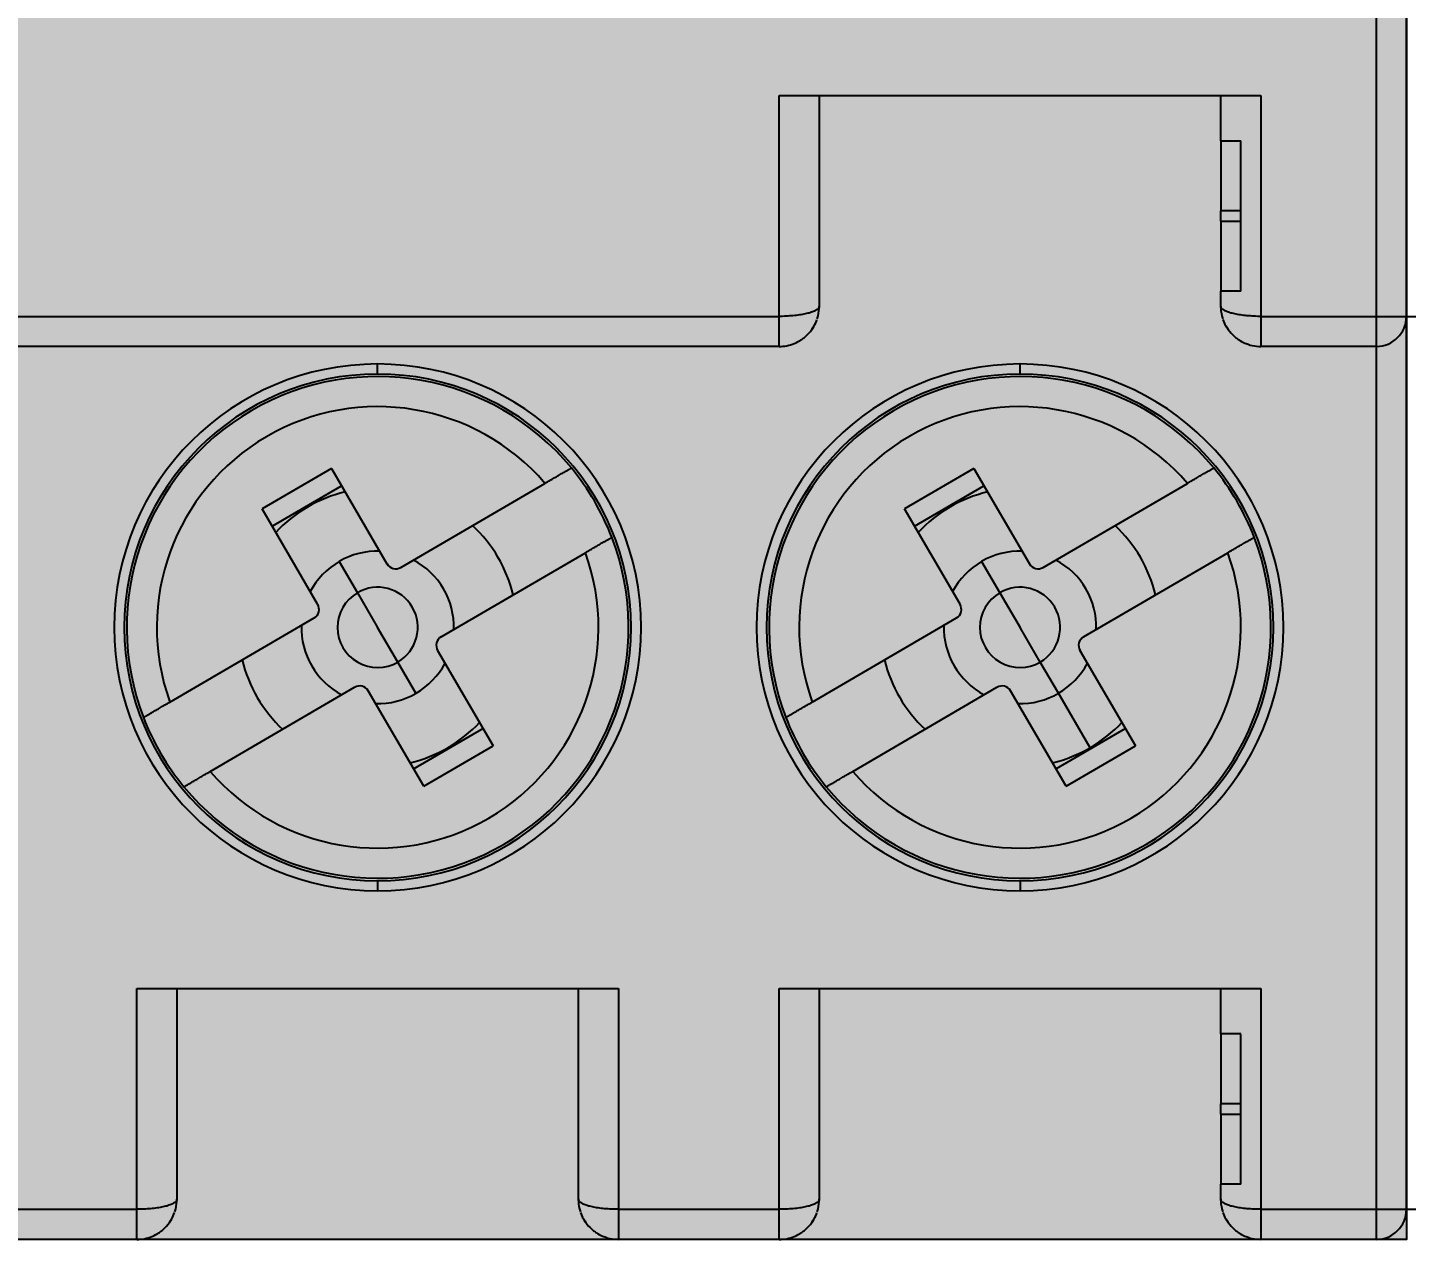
# Model space of a CAD drawing. Extents: x -20 to 1437, y -5898 to 436.
# Drawn here: x 928.21 to 941.94, y 38.16 to 50.24 of the extents above; entities that cross this region are included whole.
import ezdxf

# ---------------------------------------------------------------- set-up
doc = ezdxf.new("R2010")
doc.units = 0
doc.layers.add('MAIN-1', color=7, linetype='Continuous')
doc.layers.add('SYMS', color=7, linetype='Continuous')
doc.dimstyles.new('ISO-25', dxfattribs={"dimtxt": 2.5, "dimasz": 2.5, "dimexe": 1.25, "dimexo": 0.625, "dimtad": 1, "dimtxsty": 'Standard', "dimcen": 2.5, "dimadec": 0, "dimazin": 0, "dimtfac": 1, "dimtmove": 0, "dimatfit": 3, "dimfxl": 1, "dimarcsym": 0})

# ---------------------------------------------------------------- blocks, each defined once
blk = doc.blocks.new('*D43')
at = {"layer": 'Defpoints', "color": 0, "transparency": 16777216}
for p in [(1014.705, 432.767), (752.055, 274.435), (1014.705, -31.651)]:
    blk.add_point(p, dxfattribs=at)
at = {"layer": 'SYMS', "color": 0, "lineweight": -2, "transparency": 16777216}
for p, q in [((752.055, 275.06), (752.055, 434.017)), ((1014.705, -31.026), (1014.705, 434.017)), ((754.555, 432.767), (1012.205, 432.767))]:
    blk.add_line(p, q, dxfattribs=at)
at = {"layer": 'SYMS', "color": 0, "transparency": 16777216}
for points in [[(754.555, 433.183), (754.555, 432.35), (752.055, 432.767)], [(1012.205, 433.183), (1012.205, 432.35), (1014.705, 432.767)]]:
    blk.add_solid(points, dxfattribs=at)
at = {"layer": 'SYMS', "color": 0, "transparency": 16777216, "insert": (883.38, 434.85), "char_height": 2.5, "attachment_point": 5}
blk.add_mtext('262,65', dxfattribs=at)

msp = doc.modelspace()

# ---------------------------------------------------------------- hatches: boundary and pattern name
at = {"layer": 'SYMS', "true_color": 0x636466}
h = msp.add_hatch(color=251, dxfattribs=at)
h.dxf.hatch_style = 1
h.paths.add_polyline_path([(915.044, 38.159), (941.944, 38.159), (941.944, 117.159), (915.044, 117.159)])

# ---------------------------------------------------------------- linework, layer by layer
at = {"layer": 'MAIN-1'}
for p, q in [((941.644, 47.359), (941.644, 56.959)), ((941.944, 56.959), (941.944, 47.359)), ((941.944, 47.359), (941.944, 56.959)), ((935.694, 47.359), (935.694, 49.559)), ((935.694, 49.559), (940.494, 49.559)), ((936.094, 49.559), (936.094, 47.459)), ((940.094, 49.109), (940.094, 49.559)), ((940.494, 49.559), (940.494, 47.359)), ((940.094, 49.109), (940.094, 48.409)), ((940.094, 49.109), (940.294, 49.109)), ((940.294, 47.609), (940.294, 49.109)), ((940.094, 48.309), (940.094, 48.409)), ((940.294, 48.409), (940.094, 48.409)), ((940.094, 48.309), (940.094, 47.609)), ((940.094, 48.309), (940.294, 48.309)), ((940.094, 47.459), (940.094, 47.609)), ((940.294, 47.609), (940.094, 47.609)), ((936.004, 47.396), (935.993, 47.392)), ((936.015, 47.399), (936.004, 47.396)), ((936.026, 47.403), (936.015, 47.399)), ((936.036, 47.407), (936.026, 47.403)), ((936.045, 47.411), (936.036, 47.407)), ((936.053, 47.415), (936.045, 47.411)), ((936.061, 47.419), (936.053, 47.415)), ((936.067, 47.423), (936.061, 47.419)), ((936.073, 47.427), (936.067, 47.423)), ((936.079, 47.432), (936.073, 47.427)), ((936.083, 47.436), (936.079, 47.432)), ((936.087, 47.44), (936.083, 47.436)), ((936.09, 47.445), (936.087, 47.44)), ((936.087, 47.388), (936.091, 47.413)), ((936.092, 47.449), (936.09, 47.445)), ((936.091, 47.413), (936.093, 47.438)), ((936.093, 47.454), (936.092, 47.449)), ((936.094, 47.459), (936.093, 47.454)), ((936.093, 47.438), (936.094, 47.459)), ((940.094, 47.454), (940.094, 47.459)), ((940.094, 47.459), (940.094, 47.438)), ((940.095, 47.449), (940.094, 47.454)), ((940.094, 47.438), (940.096, 47.413)), ((940.097, 47.445), (940.095, 47.449)), ((940.096, 47.413), (940.1, 47.388)), ((940.1, 47.44), (940.097, 47.445)), ((940.104, 47.436), (940.1, 47.44)), ((940.109, 47.432), (940.104, 47.436)), ((940.114, 47.427), (940.109, 47.432)), ((940.12, 47.423), (940.114, 47.427)), ((940.127, 47.419), (940.12, 47.423)), ((940.134, 47.415), (940.127, 47.419)), ((940.143, 47.411), (940.134, 47.415)), ((940.152, 47.407), (940.143, 47.411)), ((940.162, 47.403), (940.152, 47.407)), ((940.172, 47.399), (940.162, 47.403)), ((940.183, 47.396), (940.172, 47.399)), ((940.195, 47.392), (940.183, 47.396)), ((921.294, 47.359), (935.694, 47.359)), ((935.694, 47.059), (935.694, 47.359)), ((935.711, 47.359), (935.694, 47.359)), ((935.729, 47.359), (935.711, 47.359)), ((935.746, 47.36), (935.729, 47.359)), ((935.764, 47.361), (935.746, 47.36)), ((935.781, 47.362), (935.764, 47.361)), ((935.798, 47.363), (935.781, 47.362)), ((935.815, 47.364), (935.798, 47.363)), ((935.832, 47.365), (935.815, 47.364)), ((935.849, 47.367), (935.832, 47.365)), ((935.865, 47.368), (935.849, 47.367)), ((935.881, 47.37), (935.865, 47.368)), ((935.896, 47.373), (935.881, 47.37)), ((935.911, 47.375), (935.896, 47.373)), ((935.926, 47.378), (935.911, 47.375)), ((935.94, 47.38), (935.926, 47.378)), ((935.954, 47.383), (935.94, 47.38)), ((935.968, 47.386), (935.954, 47.383)), ((935.98, 47.389), (935.968, 47.386)), ((935.993, 47.392), (935.98, 47.389)), ((936.034, 47.249), (936.043, 47.264)), ((936.043, 47.264), (936.051, 47.279)), ((936.051, 47.279), (936.058, 47.295)), ((936.058, 47.295), (936.065, 47.311)), ((936.065, 47.311), (936.071, 47.327)), ((936.073, 47.333), (936.077, 47.344)), ((936.077, 47.344), (936.082, 47.364)), ((936.082, 47.364), (936.087, 47.388)), ((940.1, 47.388), (940.105, 47.364)), ((940.105, 47.364), (940.111, 47.344)), ((940.111, 47.344), (940.114, 47.333)), ((940.116, 47.327), (940.122, 47.311)), ((940.122, 47.311), (940.129, 47.295)), ((940.129, 47.295), (940.136, 47.279)), ((940.136, 47.279), (940.145, 47.264)), ((940.145, 47.264), (940.153, 47.249)), ((940.207, 47.389), (940.195, 47.392)), ((940.22, 47.386), (940.207, 47.389)), ((940.233, 47.383), (940.22, 47.386)), ((940.247, 47.38), (940.233, 47.383)), ((940.261, 47.378), (940.247, 47.38)), ((940.276, 47.375), (940.261, 47.378)), ((940.291, 47.373), (940.276, 47.375)), ((940.307, 47.37), (940.291, 47.373)), ((940.323, 47.368), (940.307, 47.37)), ((940.339, 47.367), (940.323, 47.368)), ((940.355, 47.365), (940.339, 47.367)), ((940.372, 47.364), (940.355, 47.365)), ((940.389, 47.363), (940.372, 47.364)), ((940.406, 47.362), (940.389, 47.363)), ((940.424, 47.361), (940.406, 47.362)), ((940.441, 47.36), (940.424, 47.361)), ((940.459, 47.359), (940.441, 47.36)), ((940.476, 47.359), (940.459, 47.359)), ((940.494, 47.359), (940.476, 47.359)), ((940.494, 47.359), (941.644, 47.359)), ((940.494, 47.359), (940.494, 47.059)), ((941.644, 47.059), (941.644, 47.359)), ((941.644, 47.359), (941.944, 47.359)), ((941.944, 47.359), (941.944, 38.459)), ((941.944, 38.459), (941.944, 47.359)), ((941.944, 47.359), (942.244, 47.359)), ((935.904, 47.119), (935.913, 47.125)), ((935.913, 47.125), (935.92, 47.129)), ((935.92, 47.129), (935.928, 47.135)), ((935.928, 47.135), (935.935, 47.14)), ((935.935, 47.14), (935.943, 47.146)), ((935.943, 47.146), (935.95, 47.152)), ((935.95, 47.152), (935.957, 47.158)), ((935.957, 47.158), (935.964, 47.164)), ((935.964, 47.164), (935.978, 47.177)), ((935.978, 47.177), (935.991, 47.191)), ((935.991, 47.191), (936.005, 47.208)), ((936.005, 47.208), (936.02, 47.228)), ((936.02, 47.228), (936.03, 47.243)), ((936.025, 47.234), (936.034, 47.249)), ((936.03, 47.243), (936.025, 47.234)), ((940.153, 47.249), (940.163, 47.234)), ((940.163, 47.234), (940.157, 47.243)), ((940.157, 47.243), (940.167, 47.228)), ((940.167, 47.228), (940.183, 47.208)), ((940.183, 47.208), (940.196, 47.191)), ((940.196, 47.191), (940.21, 47.177)), ((940.21, 47.177), (940.223, 47.164)), ((940.223, 47.164), (940.23, 47.158)), ((940.23, 47.158), (940.237, 47.152)), ((940.237, 47.152), (940.245, 47.146)), ((940.245, 47.146), (940.252, 47.14)), ((940.252, 47.14), (940.26, 47.135)), ((940.26, 47.135), (940.267, 47.129)), ((940.267, 47.129), (940.274, 47.125)), ((940.274, 47.125), (940.283, 47.119)), ((935.694, 47.059), (921.294, 47.059)), ((935.694, 47.059), (935.713, 47.059)), ((935.713, 47.059), (935.732, 47.061)), ((935.732, 47.061), (935.751, 47.063)), ((935.751, 47.063), (935.77, 47.066)), ((935.77, 47.066), (935.789, 47.071)), ((935.789, 47.071), (935.808, 47.076)), ((935.808, 47.076), (935.826, 47.082)), ((935.826, 47.082), (935.844, 47.088)), ((935.844, 47.088), (935.855, 47.093)), ((935.855, 47.093), (935.867, 47.098)), ((935.867, 47.098), (935.885, 47.108)), ((935.885, 47.108), (935.904, 47.119)), ((940.283, 47.119), (940.302, 47.108)), ((940.302, 47.108), (940.32, 47.099)), ((940.32, 47.099), (940.334, 47.092)), ((940.334, 47.092), (940.346, 47.087)), ((940.346, 47.087), (940.366, 47.08)), ((940.366, 47.08), (940.387, 47.073)), ((940.387, 47.073), (940.408, 47.068)), ((940.408, 47.068), (940.429, 47.064)), ((940.429, 47.064), (940.451, 47.061)), ((940.451, 47.061), (940.472, 47.06)), ((940.472, 47.06), (940.494, 47.059)), ((941.644, 47.059), (940.494, 47.059)), ((941.644, 38.459), (941.644, 47.059)), ((931.694, 46.784), (931.694, 46.884)), ((938.094, 46.784), (938.094, 46.884)), ((931.233, 45.843), (930.542, 45.44)), ((931.233, 45.843), (931.787, 44.892)), ((933.443, 45.742), (933.454, 45.749)), ((933.454, 45.749), (933.465, 45.755)), ((933.465, 45.755), (933.476, 45.761)), ((933.476, 45.761), (933.486, 45.768)), ((933.486, 45.768), (933.496, 45.774)), ((933.496, 45.774), (933.506, 45.779)), ((933.506, 45.779), (933.516, 45.785)), ((933.516, 45.785), (933.526, 45.791)), ((933.526, 45.791), (933.535, 45.796)), ((933.535, 45.796), (933.543, 45.801)), ((933.543, 45.801), (933.552, 45.806)), ((933.552, 45.806), (933.56, 45.81)), ((933.56, 45.81), (933.567, 45.815)), ((933.567, 45.815), (933.574, 45.819)), ((933.574, 45.819), (933.581, 45.823)), ((933.581, 45.823), (933.587, 45.826)), ((933.587, 45.826), (933.593, 45.83)), ((933.593, 45.83), (933.598, 45.833)), ((933.598, 45.833), (933.603, 45.836)), ((933.603, 45.836), (933.607, 45.838)), ((933.607, 45.838), (933.611, 45.84)), ((933.611, 45.84), (933.614, 45.842)), ((933.614, 45.842), (933.617, 45.844)), ((933.617, 45.844), (933.62, 45.845)), ((933.62, 45.845), (933.621, 45.846)), ((933.621, 45.846), (933.623, 45.847)), ((933.623, 45.847), (933.624, 45.848)), ((933.624, 45.848), (933.624, 45.848)), ((937.633, 45.843), (936.942, 45.44)), ((937.633, 45.843), (938.187, 44.892)), ((939.843, 45.742), (939.854, 45.749)), ((939.854, 45.749), (939.865, 45.755)), ((939.865, 45.755), (939.876, 45.762)), ((939.876, 45.762), (939.886, 45.768)), ((939.886, 45.768), (939.897, 45.774)), ((939.897, 45.774), (939.907, 45.78)), ((939.907, 45.78), (939.916, 45.785)), ((939.916, 45.785), (939.926, 45.791)), ((939.926, 45.791), (939.935, 45.796)), ((939.935, 45.796), (939.943, 45.801)), ((939.943, 45.801), (939.952, 45.806)), ((939.952, 45.806), (939.96, 45.81)), ((939.96, 45.81), (939.967, 45.815)), ((939.967, 45.815), (939.974, 45.819)), ((939.974, 45.819), (939.981, 45.823)), ((939.981, 45.823), (939.987, 45.826)), ((939.987, 45.826), (939.993, 45.83)), ((939.993, 45.83), (939.998, 45.833)), ((939.998, 45.833), (940.003, 45.836)), ((940.003, 45.836), (940.007, 45.838)), ((940.007, 45.838), (940.011, 45.84)), ((940.011, 45.84), (940.015, 45.842)), ((940.015, 45.842), (940.017, 45.844)), ((940.017, 45.844), (940.02, 45.845)), ((940.02, 45.845), (940.022, 45.846)), ((940.022, 45.846), (940.023, 45.847)), ((940.023, 45.847), (940.024, 45.848)), ((940.024, 45.848), (940.024, 45.848)), ((930.643, 45.267), (931.334, 45.67)), ((931.924, 44.856), (933.361, 45.694)), ((933.361, 45.694), (933.373, 45.702)), ((933.373, 45.702), (933.385, 45.709)), ((933.385, 45.709), (933.397, 45.716)), ((933.397, 45.716), (933.409, 45.723)), ((933.409, 45.723), (933.421, 45.729)), ((933.421, 45.729), (933.432, 45.736)), ((933.432, 45.736), (933.443, 45.742)), ((937.043, 45.267), (937.734, 45.67)), ((938.324, 44.856), (939.761, 45.694)), ((939.761, 45.694), (939.773, 45.701)), ((939.773, 45.701), (939.785, 45.708)), ((939.785, 45.708), (939.797, 45.715)), ((939.797, 45.715), (939.808, 45.722)), ((939.808, 45.722), (939.82, 45.729)), ((939.82, 45.729), (939.832, 45.736)), ((939.832, 45.736), (939.843, 45.742)), ((931.096, 44.489), (930.542, 45.44)), ((937.496, 44.489), (936.942, 45.44)), ((933.857, 45.058), (933.868, 45.064)), ((933.868, 45.064), (933.879, 45.07)), ((933.879, 45.07), (933.889, 45.077)), ((933.889, 45.077), (933.9, 45.082)), ((933.9, 45.082), (933.91, 45.088)), ((933.91, 45.088), (933.919, 45.094)), ((933.919, 45.094), (933.929, 45.1)), ((933.929, 45.1), (933.938, 45.105)), ((933.938, 45.105), (933.947, 45.11)), ((933.947, 45.11), (933.955, 45.115)), ((933.955, 45.115), (933.963, 45.119)), ((933.963, 45.119), (933.97, 45.124)), ((933.97, 45.124), (933.977, 45.128)), ((933.977, 45.128), (933.984, 45.132)), ((933.984, 45.132), (933.99, 45.135)), ((933.99, 45.135), (933.996, 45.139)), ((933.996, 45.139), (934.001, 45.142)), ((934.001, 45.142), (934.006, 45.145)), ((934.006, 45.145), (934.01, 45.147)), ((934.01, 45.147), (934.014, 45.149)), ((934.014, 45.149), (934.018, 45.151)), ((934.018, 45.151), (934.02, 45.153)), ((934.02, 45.153), (934.023, 45.154)), ((934.023, 45.154), (934.025, 45.155)), ((934.025, 45.155), (934.026, 45.156)), ((934.026, 45.156), (934.027, 45.157)), ((934.027, 45.157), (934.027, 45.157)), ((940.257, 45.058), (940.268, 45.064)), ((940.268, 45.064), (940.279, 45.071)), ((940.279, 45.071), (940.29, 45.077)), ((940.29, 45.077), (940.3, 45.083)), ((940.3, 45.083), (940.31, 45.088)), ((940.31, 45.088), (940.319, 45.094)), ((940.319, 45.094), (940.329, 45.1)), ((940.329, 45.1), (940.338, 45.105)), ((940.338, 45.105), (940.347, 45.11)), ((940.347, 45.11), (940.355, 45.115)), ((940.355, 45.115), (940.363, 45.119)), ((940.363, 45.119), (940.37, 45.124)), ((940.37, 45.124), (940.377, 45.128)), ((940.377, 45.128), (940.384, 45.132)), ((940.384, 45.132), (940.39, 45.135)), ((940.39, 45.135), (940.396, 45.139)), ((940.396, 45.139), (940.401, 45.142)), ((940.401, 45.142), (940.406, 45.145)), ((940.406, 45.145), (940.41, 45.147)), ((940.41, 45.147), (940.414, 45.149)), ((940.414, 45.149), (940.418, 45.151)), ((940.418, 45.151), (940.42, 45.153)), ((940.42, 45.153), (940.423, 45.154)), ((940.423, 45.154), (940.425, 45.155)), ((940.425, 45.155), (940.426, 45.156)), ((940.426, 45.156), (940.427, 45.157)), ((940.427, 45.157), (940.427, 45.157)), ((932.327, 44.165), (933.764, 45.003)), ((933.764, 45.003), (933.776, 45.011)), ((933.776, 45.011), (933.789, 45.018)), ((933.789, 45.018), (933.8, 45.025)), ((933.8, 45.025), (933.812, 45.032)), ((933.812, 45.032), (933.824, 45.038)), ((933.824, 45.038), (933.835, 45.045)), ((933.835, 45.045), (933.846, 45.051)), ((933.846, 45.051), (933.857, 45.058)), ((938.727, 44.165), (940.164, 45.003)), ((940.164, 45.003), (940.176, 45.01)), ((940.176, 45.01), (940.188, 45.017)), ((940.188, 45.017), (940.2, 45.024)), ((940.2, 45.024), (940.211, 45.031)), ((940.211, 45.031), (940.223, 45.038)), ((940.223, 45.038), (940.235, 45.045)), ((940.235, 45.045), (940.246, 45.051)), ((940.246, 45.051), (940.257, 45.058)), ((931.311, 44.915), (931.492, 44.604)), ((937.711, 44.915), (937.892, 44.604)), ((931.492, 44.604), (931.694, 44.259)), ((937.892, 44.604), (938.094, 44.259)), ((929.623, 43.515), (931.06, 44.353)), ((931.895, 43.913), (931.694, 44.259)), ((936.023, 43.515), (937.46, 44.353)), ((938.295, 43.913), (938.094, 44.259)), ((932.291, 44.029), (932.845, 43.078)), ((938.691, 44.029), (939.245, 43.078)), ((932.076, 43.603), (931.895, 43.913)), ((938.476, 43.603), (938.295, 43.913)), ((930.027, 42.823), (931.463, 43.662)), ((932.154, 42.675), (931.6, 43.626)), ((936.427, 42.823), (937.863, 43.662)), ((938.554, 42.675), (938, 43.626)), ((938.793, 43.06), (938.476, 43.603)), ((929.441, 43.408), (929.45, 43.413)), ((929.45, 43.413), (929.459, 43.418)), ((929.459, 43.418), (929.468, 43.424)), ((929.468, 43.424), (929.478, 43.43)), ((929.478, 43.43), (929.488, 43.435)), ((929.488, 43.435), (929.498, 43.441)), ((929.498, 43.441), (929.509, 43.448)), ((929.509, 43.448), (929.519, 43.454)), ((929.519, 43.454), (929.53, 43.46)), ((929.53, 43.46), (929.541, 43.466)), ((929.541, 43.466), (929.552, 43.473)), ((929.552, 43.473), (929.564, 43.48)), ((929.564, 43.48), (929.575, 43.486)), ((929.575, 43.486), (929.587, 43.493)), ((929.587, 43.493), (929.599, 43.5)), ((929.599, 43.5), (929.611, 43.507)), ((929.611, 43.507), (929.623, 43.515)), ((935.841, 43.408), (935.85, 43.413)), ((935.85, 43.413), (935.859, 43.418)), ((935.859, 43.418), (935.868, 43.424)), ((935.868, 43.424), (935.878, 43.429)), ((935.878, 43.429), (935.888, 43.435)), ((935.888, 43.435), (935.898, 43.441)), ((935.898, 43.441), (935.908, 43.447)), ((935.908, 43.447), (935.919, 43.454)), ((935.919, 43.454), (935.93, 43.46)), ((935.93, 43.46), (935.941, 43.467)), ((935.941, 43.467), (935.953, 43.473)), ((935.953, 43.473), (935.964, 43.48)), ((935.964, 43.48), (935.976, 43.487)), ((935.976, 43.487), (935.988, 43.494)), ((935.988, 43.494), (936, 43.501)), ((936, 43.501), (936.012, 43.508)), ((936.012, 43.508), (936.023, 43.515)), ((929.36, 43.361), (929.361, 43.361)), ((929.361, 43.361), (929.362, 43.362)), ((929.362, 43.362), (929.363, 43.363)), ((929.363, 43.363), (929.365, 43.364)), ((929.365, 43.364), (929.367, 43.365)), ((929.367, 43.365), (929.37, 43.367)), ((929.37, 43.367), (929.373, 43.369)), ((929.373, 43.369), (929.377, 43.371)), ((929.377, 43.371), (929.381, 43.373)), ((929.381, 43.373), (929.386, 43.376)), ((929.386, 43.376), (929.391, 43.379)), ((929.391, 43.379), (929.397, 43.383)), ((929.397, 43.383), (929.403, 43.386)), ((929.403, 43.386), (929.41, 43.39)), ((929.41, 43.39), (929.417, 43.394)), ((929.417, 43.394), (929.425, 43.399)), ((929.425, 43.399), (929.433, 43.403)), ((929.433, 43.403), (929.441, 43.408)), ((935.76, 43.361), (935.761, 43.361)), ((935.761, 43.361), (935.762, 43.362)), ((935.762, 43.362), (935.763, 43.363)), ((935.763, 43.363), (935.765, 43.364)), ((935.765, 43.364), (935.767, 43.365)), ((935.767, 43.365), (935.77, 43.367)), ((935.77, 43.367), (935.773, 43.369)), ((935.773, 43.369), (935.777, 43.371)), ((935.777, 43.371), (935.781, 43.373)), ((935.781, 43.373), (935.786, 43.376)), ((935.786, 43.376), (935.791, 43.379)), ((935.791, 43.379), (935.797, 43.383)), ((935.797, 43.383), (935.803, 43.386)), ((935.803, 43.386), (935.81, 43.39)), ((935.81, 43.39), (935.817, 43.394)), ((935.817, 43.394), (935.825, 43.399)), ((935.825, 43.399), (935.833, 43.403)), ((935.833, 43.403), (935.841, 43.408)), ((932.745, 43.251), (932.054, 42.848)), ((939.145, 43.251), (938.454, 42.848)), ((932.154, 42.675), (932.845, 43.078)), ((938.554, 42.675), (939.245, 43.078)), ((929.853, 42.722), (929.862, 42.727)), ((929.862, 42.727), (929.871, 42.733)), ((929.871, 42.733), (929.881, 42.739)), ((929.881, 42.739), (929.891, 42.744)), ((929.891, 42.744), (929.901, 42.75)), ((929.901, 42.75), (929.912, 42.756)), ((929.912, 42.756), (929.922, 42.763)), ((929.922, 42.763), (929.933, 42.769)), ((929.933, 42.769), (929.944, 42.775)), ((929.944, 42.775), (929.955, 42.782)), ((929.955, 42.782), (929.967, 42.789)), ((929.967, 42.789), (929.978, 42.795)), ((929.978, 42.795), (929.99, 42.802)), ((929.99, 42.802), (930.002, 42.809)), ((930.002, 42.809), (930.014, 42.816)), ((930.014, 42.816), (930.027, 42.823)), ((936.253, 42.722), (936.262, 42.727)), ((936.262, 42.727), (936.271, 42.733)), ((936.271, 42.733), (936.281, 42.738)), ((936.281, 42.738), (936.291, 42.744)), ((936.291, 42.744), (936.301, 42.75)), ((936.301, 42.75), (936.311, 42.756)), ((936.311, 42.756), (936.322, 42.763)), ((936.322, 42.763), (936.333, 42.769)), ((936.333, 42.769), (936.345, 42.776)), ((936.345, 42.776), (936.356, 42.782)), ((936.356, 42.782), (936.367, 42.789)), ((936.367, 42.789), (936.379, 42.796)), ((936.379, 42.796), (936.391, 42.803)), ((936.391, 42.803), (936.403, 42.81)), ((936.403, 42.81), (936.415, 42.817)), ((936.415, 42.817), (936.427, 42.823)), ((929.764, 42.67), (929.765, 42.671)), ((929.764, 42.67), (929.764, 42.67)), ((929.765, 42.671), (929.766, 42.671)), ((929.766, 42.671), (929.768, 42.673)), ((929.768, 42.673), (929.77, 42.674)), ((929.77, 42.674), (929.773, 42.676)), ((929.773, 42.676), (929.776, 42.677)), ((929.776, 42.677), (929.78, 42.68)), ((929.78, 42.68), (929.784, 42.682)), ((929.784, 42.682), (929.789, 42.685)), ((929.789, 42.685), (929.794, 42.688)), ((929.794, 42.688), (929.8, 42.691)), ((929.8, 42.691), (929.806, 42.695)), ((929.806, 42.695), (929.813, 42.699)), ((929.813, 42.699), (929.82, 42.703)), ((929.82, 42.703), (929.828, 42.707)), ((929.828, 42.707), (929.836, 42.712)), ((929.836, 42.712), (929.844, 42.717)), ((929.844, 42.717), (929.853, 42.722)), ((936.164, 42.67), (936.165, 42.671)), ((936.164, 42.67), (936.164, 42.67)), ((936.165, 42.671), (936.166, 42.671)), ((936.166, 42.671), (936.168, 42.673)), ((936.168, 42.673), (936.17, 42.674)), ((936.17, 42.674), (936.173, 42.676)), ((936.173, 42.676), (936.176, 42.677)), ((936.176, 42.677), (936.18, 42.68)), ((936.18, 42.68), (936.184, 42.682)), ((936.184, 42.682), (936.189, 42.685)), ((936.189, 42.685), (936.195, 42.688)), ((936.195, 42.688), (936.2, 42.692)), ((936.2, 42.692), (936.206, 42.695)), ((936.206, 42.695), (936.213, 42.699)), ((936.213, 42.699), (936.22, 42.703)), ((936.22, 42.703), (936.228, 42.708)), ((936.228, 42.708), (936.236, 42.712)), ((936.236, 42.712), (936.244, 42.717)), ((936.244, 42.717), (936.253, 42.722)), ((931.694, 41.734), (931.694, 41.634)), ((938.094, 41.734), (938.094, 41.634)), ((929.294, 38.459), (929.294, 40.659)), ((929.294, 40.659), (934.094, 40.659)), ((929.694, 40.659), (929.694, 38.559)), ((933.694, 38.559), (933.694, 40.659)), ((934.094, 40.659), (934.094, 38.459)), ((935.694, 38.459), (935.694, 40.659)), ((935.694, 40.659), (940.494, 40.659)), ((936.094, 40.659), (936.094, 38.559)), ((940.094, 40.209), (940.094, 40.659)), ((940.494, 40.659), (940.494, 38.459)), ((940.094, 40.209), (940.094, 39.509)), ((940.294, 40.209), (940.094, 40.209)), ((940.294, 38.709), (940.294, 40.209)), ((940.094, 39.409), (940.094, 39.509)), ((940.294, 39.509), (940.094, 39.509)), ((940.094, 39.409), (940.094, 38.709)), ((940.094, 39.409), (940.294, 39.409)), ((940.094, 38.559), (940.094, 38.709)), ((940.294, 38.709), (940.094, 38.709)), ((929.432, 38.465), (929.415, 38.464)), ((929.449, 38.467), (929.432, 38.465)), ((929.465, 38.468), (929.449, 38.467)), ((929.481, 38.47), (929.465, 38.468)), ((929.496, 38.473), (929.481, 38.47)), ((929.511, 38.475), (929.496, 38.473)), ((929.526, 38.478), (929.511, 38.475)), ((929.54, 38.48), (929.526, 38.478)), ((929.554, 38.483), (929.54, 38.48)), ((929.568, 38.486), (929.554, 38.483)), ((929.58, 38.489), (929.568, 38.486)), ((929.593, 38.492), (929.58, 38.489)), ((929.604, 38.496), (929.593, 38.492)), ((929.615, 38.499), (929.604, 38.496)), ((929.626, 38.503), (929.615, 38.499)), ((929.636, 38.507), (929.626, 38.503)), ((929.645, 38.511), (929.636, 38.507)), ((929.653, 38.515), (929.645, 38.511)), ((929.661, 38.519), (929.653, 38.515)), ((929.667, 38.523), (929.661, 38.519)), ((929.673, 38.527), (929.667, 38.523)), ((929.679, 38.532), (929.673, 38.527)), ((929.683, 38.536), (929.679, 38.532)), ((929.682, 38.464), (929.687, 38.488)), ((929.687, 38.54), (929.683, 38.536)), ((929.69, 38.545), (929.687, 38.54)), ((929.687, 38.488), (929.691, 38.513)), ((929.692, 38.549), (929.69, 38.545)), ((929.691, 38.513), (929.693, 38.538)), ((929.693, 38.554), (929.692, 38.549)), ((929.694, 38.559), (929.693, 38.554)), ((929.693, 38.538), (929.694, 38.559)), ((933.694, 38.554), (933.694, 38.559)), ((933.694, 38.559), (933.694, 38.538)), ((933.695, 38.549), (933.694, 38.554)), ((933.694, 38.538), (933.696, 38.513)), ((933.697, 38.545), (933.695, 38.549)), ((933.696, 38.513), (933.7, 38.488)), ((933.7, 38.54), (933.697, 38.545)), ((933.704, 38.536), (933.7, 38.54)), ((933.7, 38.488), (933.705, 38.464)), ((933.709, 38.532), (933.704, 38.536)), ((933.714, 38.527), (933.709, 38.532)), ((933.72, 38.523), (933.714, 38.527)), ((933.727, 38.519), (933.72, 38.523)), ((933.734, 38.515), (933.727, 38.519)), ((933.743, 38.511), (933.734, 38.515)), ((933.752, 38.507), (933.743, 38.511)), ((933.762, 38.503), (933.752, 38.507)), ((933.772, 38.499), (933.762, 38.503)), ((933.783, 38.496), (933.772, 38.499)), ((933.795, 38.492), (933.783, 38.496)), ((933.807, 38.489), (933.795, 38.492)), ((933.82, 38.486), (933.807, 38.489)), ((933.833, 38.483), (933.82, 38.486)), ((933.847, 38.48), (933.833, 38.483)), ((933.861, 38.478), (933.847, 38.48)), ((933.876, 38.475), (933.861, 38.478)), ((933.891, 38.473), (933.876, 38.475)), ((933.907, 38.47), (933.891, 38.473)), ((933.923, 38.468), (933.907, 38.47)), ((933.939, 38.467), (933.923, 38.468)), ((933.955, 38.465), (933.939, 38.467)), ((933.972, 38.464), (933.955, 38.465)), ((935.832, 38.465), (935.815, 38.464)), ((935.849, 38.467), (935.832, 38.465)), ((935.865, 38.468), (935.849, 38.467)), ((935.881, 38.47), (935.865, 38.468)), ((935.896, 38.473), (935.881, 38.47)), ((935.911, 38.475), (935.896, 38.473)), ((935.926, 38.478), (935.911, 38.475)), ((935.94, 38.48), (935.926, 38.478)), ((935.954, 38.483), (935.94, 38.48)), ((935.968, 38.486), (935.954, 38.483)), ((935.98, 38.489), (935.968, 38.486)), ((935.993, 38.492), (935.98, 38.489)), ((936.004, 38.496), (935.993, 38.492)), ((936.015, 38.499), (936.004, 38.496)), ((936.026, 38.503), (936.015, 38.499)), ((936.036, 38.507), (936.026, 38.503)), ((936.045, 38.511), (936.036, 38.507)), ((936.053, 38.515), (936.045, 38.511)), ((936.061, 38.519), (936.053, 38.515)), ((936.067, 38.523), (936.061, 38.519)), ((936.073, 38.527), (936.067, 38.523)), ((936.079, 38.532), (936.073, 38.527)), ((936.083, 38.536), (936.079, 38.532)), ((936.082, 38.464), (936.087, 38.488)), ((936.087, 38.54), (936.083, 38.536)), ((936.09, 38.545), (936.087, 38.54)), ((936.087, 38.488), (936.091, 38.513)), ((936.092, 38.549), (936.09, 38.545)), ((936.091, 38.513), (936.093, 38.538)), ((936.093, 38.554), (936.092, 38.549)), ((936.094, 38.559), (936.093, 38.554)), ((936.093, 38.538), (936.094, 38.559)), ((940.094, 38.554), (940.094, 38.559)), ((940.094, 38.559), (940.094, 38.538)), ((940.095, 38.549), (940.094, 38.554)), ((940.094, 38.538), (940.096, 38.513)), ((940.097, 38.545), (940.095, 38.549)), ((940.096, 38.513), (940.1, 38.488)), ((940.1, 38.54), (940.097, 38.545)), ((940.104, 38.536), (940.1, 38.54)), ((940.1, 38.488), (940.105, 38.464)), ((940.109, 38.532), (940.104, 38.536)), ((940.114, 38.527), (940.109, 38.532)), ((940.12, 38.523), (940.114, 38.527)), ((940.127, 38.519), (940.12, 38.523)), ((940.134, 38.515), (940.127, 38.519)), ((940.143, 38.511), (940.134, 38.515)), ((940.152, 38.507), (940.143, 38.511)), ((940.162, 38.503), (940.152, 38.507)), ((940.172, 38.499), (940.162, 38.503)), ((940.183, 38.496), (940.172, 38.499)), ((940.195, 38.492), (940.183, 38.496)), ((940.207, 38.489), (940.195, 38.492)), ((940.22, 38.486), (940.207, 38.489)), ((940.233, 38.483), (940.22, 38.486)), ((940.247, 38.48), (940.233, 38.483)), ((940.261, 38.478), (940.247, 38.48)), ((940.276, 38.475), (940.261, 38.478)), ((940.291, 38.473), (940.276, 38.475)), ((940.307, 38.47), (940.291, 38.473)), ((940.323, 38.468), (940.307, 38.47)), ((940.339, 38.467), (940.323, 38.468)), ((940.355, 38.465), (940.339, 38.467)), ((940.372, 38.464), (940.355, 38.465)), ((927.694, 38.459), (929.294, 38.459)), ((929.294, 38.159), (929.294, 38.459)), ((929.311, 38.459), (929.294, 38.459)), ((929.329, 38.459), (929.311, 38.459)), ((929.346, 38.46), (929.329, 38.459)), ((929.364, 38.461), (929.346, 38.46)), ((929.381, 38.462), (929.364, 38.461)), ((929.398, 38.463), (929.381, 38.462)), ((929.415, 38.464), (929.398, 38.463)), ((929.605, 38.308), (929.62, 38.328)), ((929.62, 38.328), (929.63, 38.343)), ((929.625, 38.334), (929.634, 38.349)), ((929.63, 38.343), (929.625, 38.334)), ((929.634, 38.349), (929.643, 38.364)), ((929.643, 38.364), (929.651, 38.379)), ((929.651, 38.379), (929.658, 38.395)), ((929.658, 38.395), (929.665, 38.411)), ((929.665, 38.411), (929.671, 38.427)), ((929.673, 38.433), (929.677, 38.444)), ((929.677, 38.444), (929.682, 38.464)), ((933.705, 38.464), (933.711, 38.444)), ((933.711, 38.444), (933.714, 38.433)), ((933.716, 38.427), (933.722, 38.411)), ((933.722, 38.411), (933.729, 38.395)), ((933.729, 38.395), (933.736, 38.379)), ((933.736, 38.379), (933.745, 38.364)), ((933.745, 38.364), (933.753, 38.349)), ((933.753, 38.349), (933.763, 38.334)), ((933.763, 38.334), (933.757, 38.343)), ((933.757, 38.343), (933.767, 38.328)), ((933.767, 38.328), (933.783, 38.308)), ((933.989, 38.463), (933.972, 38.464)), ((934.006, 38.462), (933.989, 38.463)), ((934.024, 38.461), (934.006, 38.462)), ((934.041, 38.46), (934.024, 38.461)), ((934.059, 38.459), (934.041, 38.46)), ((934.076, 38.459), (934.059, 38.459)), ((934.094, 38.459), (934.076, 38.459)), ((934.094, 38.459), (935.694, 38.459)), ((934.094, 38.459), (934.094, 38.159)), ((935.694, 38.159), (935.694, 38.459)), ((935.711, 38.459), (935.694, 38.459)), ((935.729, 38.459), (935.711, 38.459)), ((935.746, 38.46), (935.729, 38.459)), ((935.764, 38.461), (935.746, 38.46)), ((935.781, 38.462), (935.764, 38.461)), ((935.798, 38.463), (935.781, 38.462)), ((935.815, 38.464), (935.798, 38.463)), ((936.005, 38.308), (936.02, 38.328)), ((936.02, 38.328), (936.03, 38.343)), ((936.025, 38.334), (936.034, 38.349)), ((936.03, 38.343), (936.025, 38.334)), ((936.034, 38.349), (936.043, 38.364)), ((936.043, 38.364), (936.051, 38.379)), ((936.051, 38.379), (936.058, 38.395)), ((936.058, 38.395), (936.065, 38.411)), ((936.065, 38.411), (936.071, 38.427)), ((936.073, 38.433), (936.077, 38.444)), ((936.077, 38.444), (936.082, 38.464)), ((940.105, 38.464), (940.111, 38.444)), ((940.111, 38.444), (940.114, 38.433)), ((940.116, 38.427), (940.122, 38.411)), ((940.122, 38.411), (940.129, 38.395)), ((940.129, 38.395), (940.136, 38.379)), ((940.136, 38.379), (940.145, 38.364)), ((940.145, 38.364), (940.153, 38.349)), ((940.153, 38.349), (940.163, 38.334)), ((940.163, 38.334), (940.157, 38.343)), ((940.157, 38.343), (940.167, 38.328)), ((940.167, 38.328), (940.183, 38.308)), ((940.389, 38.463), (940.372, 38.464)), ((940.406, 38.462), (940.389, 38.463)), ((940.424, 38.461), (940.406, 38.462)), ((940.441, 38.46), (940.424, 38.461)), ((940.459, 38.459), (940.441, 38.46)), ((940.476, 38.459), (940.459, 38.459)), ((940.494, 38.459), (940.476, 38.459)), ((940.494, 38.459), (941.644, 38.459)), ((940.494, 38.459), (940.494, 38.159)), ((941.644, 38.159), (941.644, 38.459)), ((941.644, 38.459), (941.944, 38.459)), ((941.944, 38.459), (942.244, 38.459)), ((929.444, 38.188), (929.455, 38.193)), ((929.455, 38.193), (929.467, 38.198)), ((929.467, 38.198), (929.485, 38.208)), ((929.485, 38.208), (929.504, 38.219)), ((929.504, 38.219), (929.513, 38.225)), ((929.513, 38.225), (929.52, 38.229)), ((929.52, 38.229), (929.528, 38.235)), ((929.528, 38.235), (929.535, 38.24)), ((929.535, 38.24), (929.543, 38.246)), ((929.543, 38.246), (929.55, 38.252)), ((929.55, 38.252), (929.557, 38.258)), ((929.557, 38.258), (929.564, 38.264)), ((929.564, 38.264), (929.578, 38.277)), ((929.578, 38.277), (929.591, 38.291)), ((929.591, 38.291), (929.605, 38.308)), ((933.783, 38.308), (933.796, 38.291)), ((933.796, 38.291), (933.81, 38.277)), ((933.81, 38.277), (933.823, 38.264)), ((933.823, 38.264), (933.83, 38.258)), ((933.83, 38.258), (933.837, 38.252)), ((933.837, 38.252), (933.845, 38.246)), ((933.845, 38.246), (933.852, 38.24)), ((933.852, 38.24), (933.86, 38.235)), ((933.86, 38.235), (933.867, 38.229)), ((933.867, 38.229), (933.874, 38.225)), ((933.874, 38.225), (933.883, 38.219)), ((933.883, 38.219), (933.902, 38.208)), ((933.902, 38.208), (933.92, 38.199)), ((933.92, 38.199), (933.934, 38.192)), ((933.934, 38.192), (933.946, 38.187)), ((935.844, 38.188), (935.855, 38.193)), ((935.855, 38.193), (935.867, 38.198)), ((935.867, 38.198), (935.885, 38.208)), ((935.885, 38.208), (935.904, 38.219)), ((935.904, 38.219), (935.913, 38.225)), ((935.913, 38.225), (935.92, 38.229)), ((935.92, 38.229), (935.928, 38.235)), ((935.928, 38.235), (935.935, 38.24)), ((935.935, 38.24), (935.943, 38.246)), ((935.943, 38.246), (935.95, 38.252)), ((935.95, 38.252), (935.957, 38.258)), ((935.957, 38.258), (935.964, 38.264)), ((935.964, 38.264), (935.978, 38.277)), ((935.978, 38.277), (935.991, 38.291)), ((935.991, 38.291), (936.005, 38.308)), ((940.183, 38.308), (940.196, 38.291)), ((940.196, 38.291), (940.21, 38.277)), ((940.21, 38.277), (940.223, 38.264)), ((940.223, 38.264), (940.23, 38.258)), ((940.23, 38.258), (940.237, 38.252)), ((940.237, 38.252), (940.245, 38.246)), ((940.245, 38.246), (940.252, 38.24)), ((940.252, 38.24), (940.26, 38.235)), ((940.26, 38.235), (940.267, 38.229)), ((940.267, 38.229), (940.274, 38.225)), ((940.274, 38.225), (940.283, 38.219)), ((940.283, 38.219), (940.302, 38.208)), ((940.302, 38.208), (940.32, 38.199)), ((940.32, 38.199), (940.334, 38.192)), ((940.334, 38.192), (940.346, 38.187)), ((929.294, 38.159), (927.694, 38.159)), ((934.094, 38.159), (929.294, 38.159)), ((929.294, 38.159), (929.313, 38.159)), ((929.313, 38.159), (929.332, 38.161)), ((929.332, 38.161), (929.351, 38.163)), ((929.351, 38.163), (929.37, 38.166)), ((929.37, 38.166), (929.389, 38.171)), ((929.389, 38.171), (929.408, 38.176)), ((929.408, 38.176), (929.426, 38.182)), ((929.426, 38.182), (929.444, 38.188)), ((933.946, 38.187), (933.966, 38.18)), ((933.966, 38.18), (933.987, 38.173)), ((933.987, 38.173), (934.008, 38.168)), ((934.008, 38.168), (934.029, 38.164)), ((934.029, 38.164), (934.051, 38.161)), ((934.051, 38.161), (934.072, 38.16)), ((934.072, 38.16), (934.094, 38.159)), ((935.694, 38.159), (934.094, 38.159)), ((940.494, 38.159), (935.694, 38.159)), ((935.694, 38.159), (935.713, 38.159)), ((935.713, 38.159), (935.732, 38.161)), ((935.732, 38.161), (935.751, 38.163)), ((935.751, 38.163), (935.77, 38.166)), ((935.77, 38.166), (935.789, 38.171)), ((935.789, 38.171), (935.808, 38.176)), ((935.808, 38.176), (935.826, 38.182)), ((935.826, 38.182), (935.844, 38.188)), ((940.346, 38.187), (940.366, 38.18)), ((940.366, 38.18), (940.387, 38.173)), ((940.387, 38.173), (940.408, 38.168)), ((940.408, 38.168), (940.429, 38.164)), ((940.429, 38.164), (940.451, 38.161)), ((940.451, 38.161), (940.472, 38.16)), ((940.472, 38.16), (940.494, 38.159)), ((941.644, 38.159), (940.494, 38.159))]:
    msp.add_line(p, q, dxfattribs=at)
for centre, radius, start, end in [((941.644, 47.359), 0.3, 270, 0), ((931.694, 44.259), 2.625, 0, 180), ((938.094, 44.259), 2.625, 0, 180), ((931.694, 44.259), 2.525, 90, 270), ((931.694, 44.259), 2.5, 39.4607, 201.047), ((931.694, 44.259), 2.525, 270, 90), ((938.094, 44.259), 2.525, 90, 270), ((938.094, 44.259), 2.5, 39.4607, 201.047), ((938.094, 44.259), 2.525, 270, 90), ((931.694, 44.259), 2.2, 40.7295, 199.7781), ((938.094, 44.259), 2.2, 40.7295, 199.7781), ((931.694, 44.259), 2.5, 30.2538, 39.4607), ((938.094, 44.259), 2.5, 30.2538, 39.4607), ((931.694, 44.259), 1.388, 103.5005, 120.2538), ((931.694, 44.259), 2.5, 21.0469, 30.2538), ((938.094, 44.259), 1.388, 103.5005, 120.2538), ((938.094, 44.259), 2.5, 21.0469, 30.2538), ((931.694, 44.259), 1.388, 120.2538, 137.0071), ((938.094, 44.259), 1.388, 120.2538, 137.0071), ((931.694, 44.259), 1.388, 13.5006, 47.0071), ((938.094, 44.259), 1.388, 13.5006, 47.0071), ((931.694, 44.259), 2.5, 219.4607, 21.0469), ((938.094, 44.259), 2.5, 219.4607, 21.0469), ((931.694, 44.259), 2.2, 220.7295, 19.7781), ((931.694, 44.259), 0.76, 88.4865, 120.2538), ((931.694, 44.259), 0.76, 358.4865, 62.0212), ((938.094, 44.259), 2.2, 220.7295, 19.7781), ((938.094, 44.259), 0.76, 88.4865, 120.2538), ((938.094, 44.259), 0.76, 358.4865, 62.0212), ((931.694, 44.259), 0.76, 120.2538, 152.0212), ((931.874, 44.943), 0.1, 210.2538, 300.2538), ((938.094, 44.259), 0.76, 120.2538, 152.0212), ((938.274, 44.943), 0.1, 210.2538, 300.2538), ((931.694, 44.259), 0.4, 300.2539, 120.2538), ((938.094, 44.259), 0.4, 300.2539, 120.2538), ((931.694, 44.259), 0.4, 120.2538, 300.2539), ((938.094, 44.259), 0.4, 120.2538, 300.2539), ((931.01, 44.439), 0.1, 300.2538, 30.2538), ((937.41, 44.439), 0.1, 300.2538, 30.2538), ((931.694, 44.259), 2.625, 180, 0), ((931.694, 44.259), 0.76, 178.4865, 242.0212), ((938.094, 44.259), 2.625, 180, 0), ((938.094, 44.259), 0.76, 178.4865, 242.0212), ((932.378, 44.079), 0.1, 120.2538, 210.2538), ((938.778, 44.079), 0.1, 120.2538, 210.2538), ((931.694, 44.259), 1.388, 193.5005, 227.0071), ((931.694, 44.259), 0.76, 300.2539, 332.0212), ((938.094, 44.259), 1.388, 193.5005, 227.0071), ((938.094, 44.259), 0.76, 300.2539, 332.0212), ((931.514, 43.575), 0.1, 30.2538, 120.2538), ((931.694, 44.259), 0.76, 268.4865, 300.2539), ((937.914, 43.575), 0.1, 30.2538, 120.2538), ((938.094, 44.259), 0.76, 268.4865, 300.2539), ((931.694, 44.259), 2.5, 201.047, 210.2538), ((931.694, 44.259), 1.388, 300.2538, 317.0071), ((938.094, 44.259), 2.5, 201.047, 210.2538), ((938.094, 44.259), 1.388, 300.2538, 317.0071), ((931.694, 44.259), 2.5, 210.2538, 219.4607), ((931.694, 44.259), 1.388, 283.5005, 300.2538), ((938.094, 44.259), 2.5, 210.2538, 219.4607), ((938.094, 44.259), 1.388, 283.5005, 300.2538), ((941.644, 38.459), 0.3, 270, 0)]:
    msp.add_arc(centre, radius, start, end, dxfattribs=at)
at = {"layer": 'SYMS'}
msp.add_lwpolyline([(915.044, 117.159), (941.944, 117.159), (941.944, 38.159), (915.044, 38.159)], close=True, dxfattribs=at)

# ---------------------------------------------------------------- dimensions: what is measured, and where the dimension line sits
dim = msp.add_linear_dim(base=(1014.705, 432.767), p1=(752.055, 274.435), p2=(1014.705, -31.651), dimstyle='ISO-25', dxfattribs=at)
dim.commit()
dim.dimension.update_dxf_attribs({"geometry": '*D43', "text_midpoint": (883.38, 434.85)})

doc.saveas('drawing.dxf')
